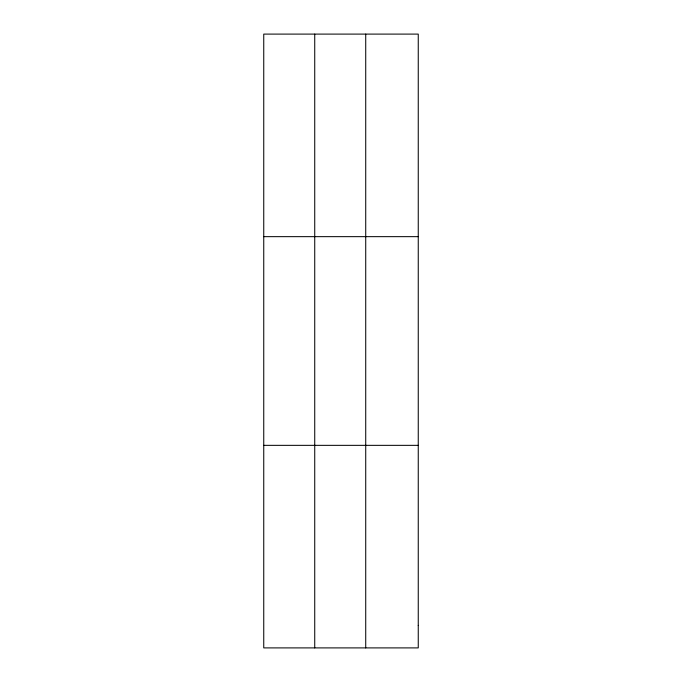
<?xml version="1.0" encoding="UTF-8"?>
<svg xmlns="http://www.w3.org/2000/svg" width="682" height="682" viewBox="0 0 682 682"><rect width="100%" height="100%" fill="white"/><g stroke="black" fill="none" stroke-linecap="round" stroke-linejoin="round"><path stroke-width="1.02" d="M314.734 34.1L314.734 647.9M365.723 34.1L365.723 647.9M263.746 236.654L418.254 236.654M263.746 445.346L418.254 445.346M418.254 625.394L418.254 647.9L263.746 647.9L263.746 34.1L418.254 34.1L418.254 625.394"/></g></svg>
